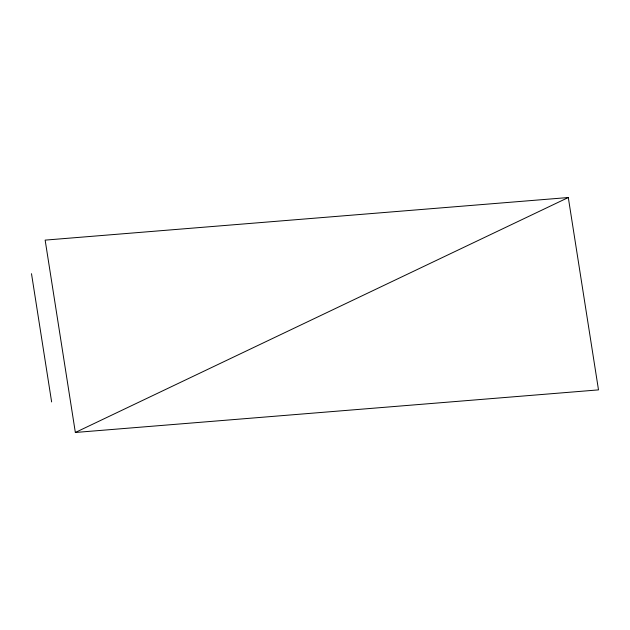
<?xml version="1.0" encoding="UTF-8"?>
<svg xmlns="http://www.w3.org/2000/svg" width="630" height="630" viewBox="0 0 630 630"><rect width="100%" height="100%" fill="white"/><g stroke="black" fill="none" stroke-linecap="round" stroke-linejoin="round"><path stroke-width="0.94" d="M75.348 432.471L568.299 197.529L598.5 389.883L75.348 432.471L45.147 240.117L568.299 197.529M31.5 273.696L51.629 401.932"/></g></svg>
